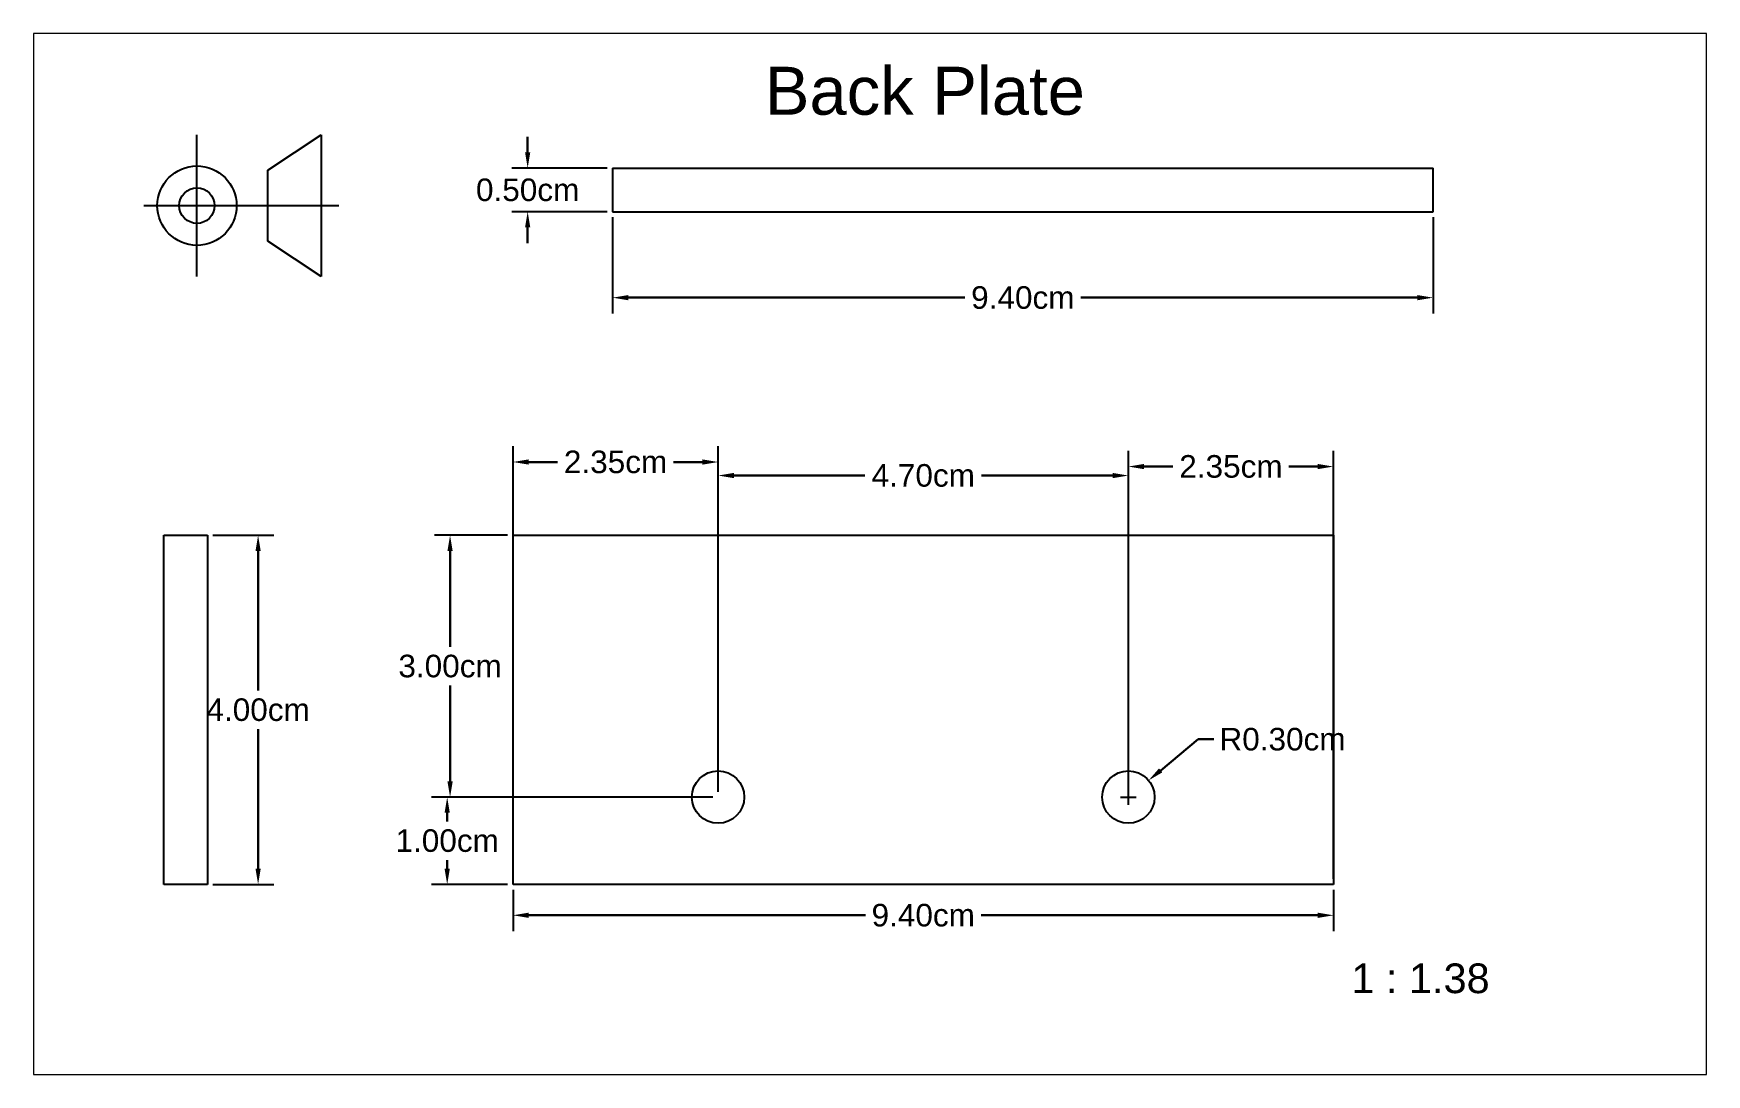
# Paper-space layout 'Back plate' of a CAD drawing. Header units: inches. Extents: x 0 to 11.3, y 0.1 to 7.1.
# The model-space entities are those that its viewports show. They can reach past a viewport. Long polylines and large blocks are cut down to what shows.
import ezdxf

# ---------------------------------------------------------------- set-up
doc = ezdxf.new("R2010")
doc.units = ezdxf.units.IN
doc.header["$MEASUREMENT"] = 0
doc.linetypes.add('HIDDEN', pattern=[0.375, 0.25, -0.125])
doc.layers.add('dim', color=250, linetype='Continuous')
doc.styles.get("Standard").update_dxf_attribs({"font": 'arial.ttf'})
doc.dimstyles.get("Standard").update_dxf_attribs({"dimtxt": 0.2585, "dimasz": 0.18, "dimexe": 0.18, "dimexo": 0.0625, "dimgap": 0.09, "dimtad": 0, "dimtih": 1, "dimtoh": 1, "dimzin": 0, "dimdsep": 46, "dimtxsty": 'Standard', "dimcen": 0.09, "dimazin": 0, "dimtfac": 1, "dimtofl": 0, "dimtmove": 0, "dimatfit": 3, "dimfxl": 1, "dimtolj": 1, "dimtzin": 0, "dimlwd": 30, "dimarcsym": 0})

# ---------------------------------------------------------------- blocks, each defined once
blk = doc.blocks.new('*D29')
at = {"layer": 'Defpoints', "color": 0, "lineweight": -3, "transparency": 16777216}
for p in [(75, 13.5), (84.4, 13.5), (84.4, 13.146)]:
    blk.add_point(p, dxfattribs=at)
at = {"layer": 'dim', "color": 0, "lineweight": -2, "transparency": 16777216}
for p, q in [((75, 13.438), (75, 12.966)), ((84.4, 13.438), (84.4, 12.966))]:
    blk.add_line(p, q, dxfattribs=at)
at = {"layer": 'dim', "color": 0, "lineweight": 30, "transparency": 16777216}
for p, q in [((75.18, 13.146), (79.037, 13.146)), ((84.22, 13.146), (80.363, 13.146))]:
    blk.add_line(p, q, dxfattribs=at)
at = {"layer": 'dim', "color": 0, "lineweight": -3, "transparency": 16777216}
for points in [[(75.18, 13.176), (75.18, 13.116), (75, 13.146)], [(84.22, 13.176), (84.22, 13.116), (84.4, 13.146)]]:
    blk.add_solid(points, dxfattribs=at)
at = {"layer": 'dim', "color": 0, "transparency": 16777216, "insert": (79.7, 13.146), "char_height": 0.2585, "attachment_point": 5}
blk.add_mtext('\\A1;9.40cm', dxfattribs=at)
blk = doc.blocks.new('*D30')
at = {"layer": 'Defpoints', "color": 0, "lineweight": -3, "transparency": 16777216}
for p in [(77.35, 18.339), (77.35, 14.5), (75, 13.5)]:
    blk.add_point(p, dxfattribs=at)
at = {"layer": 'dim', "color": 0, "lineweight": -2, "transparency": 16777216}
for p, q in [((75, 13.562), (75, 18.519)), ((77.35, 14.562), (77.35, 18.519))]:
    blk.add_line(p, q, dxfattribs=at)
at = {"layer": 'dim', "color": 0, "lineweight": 30, "transparency": 16777216}
for p, q in [((75.18, 18.339), (75.51, 18.339)), ((77.17, 18.339), (76.84, 18.339))]:
    blk.add_line(p, q, dxfattribs=at)
at = {"layer": 'dim', "color": 0, "lineweight": -3, "transparency": 16777216}
for points in [[(75.18, 18.369), (75.18, 18.309), (75, 18.339)], [(77.17, 18.369), (77.17, 18.309), (77.35, 18.339)]]:
    blk.add_solid(points, dxfattribs=at)
at = {"layer": 'dim', "color": 0, "transparency": 16777216, "insert": (76.175, 18.339), "char_height": 0.2585, "attachment_point": 5}
blk.add_mtext('\\A1;2.35cm', dxfattribs=at)
blk = doc.blocks.new('*D31')
at = {"layer": 'Defpoints', "color": 0, "lineweight": -3, "transparency": 16777216}
for p in [(84.4, 18.287), (82.05, 14.5), (84.4, 13.5)]:
    blk.add_point(p, dxfattribs=at)
at = {"layer": 'dim', "color": 0, "lineweight": -2, "transparency": 16777216}
for p, q in [((82.05, 14.562), (82.05, 18.467)), ((84.4, 13.562), (84.4, 18.467))]:
    blk.add_line(p, q, dxfattribs=at)
at = {"layer": 'dim', "color": 0, "lineweight": 30, "transparency": 16777216}
for p, q in [((82.23, 18.287), (82.56, 18.287)), ((84.22, 18.287), (83.89, 18.287))]:
    blk.add_line(p, q, dxfattribs=at)
at = {"layer": 'dim', "color": 0, "lineweight": -3, "transparency": 16777216}
for points in [[(82.23, 18.317), (82.23, 18.257), (82.05, 18.287)], [(84.22, 18.317), (84.22, 18.257), (84.4, 18.287)]]:
    blk.add_solid(points, dxfattribs=at)
at = {"layer": 'dim', "color": 0, "transparency": 16777216, "insert": (83.225, 18.287), "char_height": 0.2585, "attachment_point": 5}
blk.add_mtext('\\A1;2.35cm', dxfattribs=at)
blk = doc.blocks.new('*D32')
at = {"layer": 'Defpoints', "color": 0, "lineweight": -3, "transparency": 16777216}
for p in [(82.05, 18.184), (77.35, 14.5), (82.05, 14.5)]:
    blk.add_point(p, dxfattribs=at)
at = {"layer": 'dim', "color": 0, "lineweight": -2, "transparency": 16777216}
for p, q in [((77.35, 14.562), (77.35, 18.364)), ((82.05, 14.562), (82.05, 18.364))]:
    blk.add_line(p, q, dxfattribs=at)
at = {"layer": 'dim', "color": 0, "lineweight": 30, "transparency": 16777216}
for p, q in [((77.53, 18.184), (79.032, 18.184)), ((81.87, 18.184), (80.368, 18.184))]:
    blk.add_line(p, q, dxfattribs=at)
at = {"layer": 'dim', "color": 0, "lineweight": -3, "transparency": 16777216}
for points in [[(77.53, 18.214), (77.53, 18.154), (77.35, 18.184)], [(81.87, 18.214), (81.87, 18.154), (82.05, 18.184)]]:
    blk.add_solid(points, dxfattribs=at)
at = {"layer": 'dim', "color": 0, "transparency": 16777216, "insert": (79.7, 18.184), "char_height": 0.2585, "attachment_point": 5}
blk.add_mtext('\\A1;4.70cm', dxfattribs=at)
blk = doc.blocks.new('*D33')
at = {"layer": 'Defpoints', "color": 0, "lineweight": -3, "transparency": 16777216}
for p in [(76.141, 21.706), (75.168, 21.206), (76.141, 21.206)]:
    blk.add_point(p, dxfattribs=at)
at = {"layer": 'dim', "color": 0, "lineweight": 30, "transparency": 16777216}
for p, q in [((75.168, 21.886), (75.168, 22.066)), ((75.168, 21.026), (75.168, 20.846))]:
    blk.add_line(p, q, dxfattribs=at)
at = {"layer": 'dim', "color": 0, "lineweight": -2, "transparency": 16777216}
for p, q in [((76.078, 21.706), (74.988, 21.706)), ((76.078, 21.206), (74.988, 21.206))]:
    blk.add_line(p, q, dxfattribs=at)
at = {"layer": 'dim', "color": 0, "lineweight": -3, "transparency": 16777216}
for points in [[(75.138, 21.886), (75.198, 21.886), (75.168, 21.706)], [(75.138, 21.026), (75.198, 21.026), (75.168, 21.206)]]:
    blk.add_solid(points, dxfattribs=at)
at = {"layer": 'dim', "color": 0, "transparency": 16777216, "insert": (75.168, 21.456), "char_height": 0.2585, "attachment_point": 5}
blk.add_mtext('\\A1;0.50cm', dxfattribs=at)
blk = doc.blocks.new('*D34')
at = {"layer": 'Defpoints', "color": 0, "lineweight": -3, "transparency": 16777216}
for p in [(76.141, 21.206), (85.541, 21.206), (85.541, 20.222)]:
    blk.add_point(p, dxfattribs=at)
at = {"layer": 'dim', "color": 0, "lineweight": -2, "transparency": 16777216}
for p, q in [((76.141, 21.144), (76.141, 20.042)), ((85.541, 21.144), (85.541, 20.042))]:
    blk.add_line(p, q, dxfattribs=at)
at = {"layer": 'dim', "color": 0, "lineweight": 30, "transparency": 16777216}
for p, q in [((76.321, 20.222), (80.178, 20.222)), ((85.361, 20.222), (81.504, 20.222))]:
    blk.add_line(p, q, dxfattribs=at)
at = {"layer": 'dim', "color": 0, "lineweight": -3, "transparency": 16777216}
for points in [[(76.321, 20.252), (76.321, 20.192), (76.141, 20.222)], [(85.361, 20.252), (85.361, 20.192), (85.541, 20.222)]]:
    blk.add_solid(points, dxfattribs=at)
at = {"layer": 'dim', "color": 0, "transparency": 16777216, "insert": (80.841, 20.222), "char_height": 0.2585, "attachment_point": 5}
blk.add_mtext('\\A1;9.40cm', dxfattribs=at)
blk = doc.blocks.new('*D35')
at = {"layer": 'Defpoints', "color": 0, "lineweight": -3, "transparency": 16777216}
for p in [(74.246, 14.5), (77.35, 14.5), (75, 13.5)]:
    blk.add_point(p, dxfattribs=at)
at = {"layer": 'dim', "color": 0, "lineweight": -2, "transparency": 16777216}
for p, q in [((77.288, 14.5), (74.066, 14.5)), ((74.938, 13.5), (74.066, 13.5))]:
    blk.add_line(p, q, dxfattribs=at)
at = {"layer": 'dim', "color": 0, "lineweight": 30, "transparency": 16777216}
for p, q in [((74.246, 14.32), (74.246, 14.222)), ((74.246, 13.68), (74.246, 13.778))]:
    blk.add_line(p, q, dxfattribs=at)
at = {"layer": 'dim', "color": 0, "lineweight": -3, "transparency": 16777216}
for points in [[(74.216, 14.32), (74.276, 14.32), (74.246, 14.5)], [(74.216, 13.68), (74.276, 13.68), (74.246, 13.5)]]:
    blk.add_solid(points, dxfattribs=at)
at = {"layer": 'dim', "color": 0, "transparency": 16777216, "insert": (74.246, 14), "char_height": 0.2585, "attachment_point": 5}
blk.add_mtext('\\A1;1.00cm', dxfattribs=at)
blk = doc.blocks.new('*D36')
at = {"layer": 'Defpoints', "color": 0, "lineweight": -3, "transparency": 16777216}
for p in [(74.279, 17.5), (75, 17.5), (77.35, 14.5)]:
    blk.add_point(p, dxfattribs=at)
at = {"layer": 'dim', "color": 0, "lineweight": -2, "transparency": 16777216}
for p, q in [((74.938, 17.5), (74.099, 17.5)), ((77.288, 14.5), (74.099, 14.5))]:
    blk.add_line(p, q, dxfattribs=at)
at = {"layer": 'dim', "color": 0, "lineweight": 30, "transparency": 16777216}
for p, q in [((74.279, 17.32), (74.279, 16.222)), ((74.279, 14.68), (74.279, 15.778))]:
    blk.add_line(p, q, dxfattribs=at)
at = {"layer": 'dim', "color": 0, "lineweight": -3, "transparency": 16777216}
for points in [[(74.249, 17.32), (74.309, 17.32), (74.279, 17.5)], [(74.249, 14.68), (74.309, 14.68), (74.279, 14.5)]]:
    blk.add_solid(points, dxfattribs=at)
at = {"layer": 'dim', "color": 0, "transparency": 16777216, "insert": (74.279, 16), "char_height": 0.2585, "attachment_point": 5}
blk.add_mtext('\\A1;3.00cm', dxfattribs=at)
blk = doc.blocks.new('*D37')
at = {"layer": 'Defpoints', "color": 0, "lineweight": -3, "transparency": 16777216}
for p in [(71.499, 17.5), (71.499, 13.5), (72.08, 13.5)]:
    blk.add_point(p, dxfattribs=at)
at = {"layer": 'dim', "color": 0, "lineweight": -2, "transparency": 16777216}
for p, q in [((71.561, 17.5), (72.26, 17.5)), ((71.561, 13.5), (72.26, 13.5))]:
    blk.add_line(p, q, dxfattribs=at)
at = {"layer": 'dim', "color": 0, "lineweight": 30, "transparency": 16777216}
for p, q in [((72.08, 17.32), (72.08, 15.722)), ((72.08, 13.68), (72.08, 15.278))]:
    blk.add_line(p, q, dxfattribs=at)
at = {"layer": 'dim', "color": 0, "lineweight": -3, "transparency": 16777216}
for points in [[(72.05, 17.32), (72.11, 17.32), (72.08, 17.5)], [(72.05, 13.68), (72.11, 13.68), (72.08, 13.5)]]:
    blk.add_solid(points, dxfattribs=at)
at = {"layer": 'dim', "color": 0, "transparency": 16777216, "insert": (72.08, 15.5), "char_height": 0.2585, "attachment_point": 5}
blk.add_mtext('\\A1;4.00cm', dxfattribs=at)
blk = doc.blocks.new('*D38')
at = {"layer": 'Defpoints', "color": 0, "lineweight": -3, "transparency": 16777216}
for p in [(82.281, 14.691), (82.05, 14.5)]:
    blk.add_point(p, dxfattribs=at)
at = {"layer": 'dim', "color": 0, "lineweight": 30, "transparency": 16777216}
for p, q in [((82.85, 15.162), (82.42, 14.806)), ((83.03, 15.162), (82.85, 15.162))]:
    blk.add_line(p, q, dxfattribs=at)
at = {"layer": 'dim', "color": 0, "lineweight": -2, "transparency": 16777216}
for p, q in [((82.05, 14.41), (82.05, 14.59)), ((81.96, 14.5), (82.14, 14.5))]:
    blk.add_line(p, q, dxfattribs=at)
at = {"layer": 'dim', "color": 0, "lineweight": -3, "transparency": 16777216}
blk.add_solid([(82.401, 14.829), (82.439, 14.783), (82.281, 14.691)], dxfattribs=at)
at = {"layer": 'dim', "color": 0, "transparency": 16777216, "insert": (83.816, 15.162), "char_height": 0.2585, "attachment_point": 5}
blk.add_mtext('\\A1;R0.30cm', dxfattribs=at)

msp = doc.modelspace()

# ---------------------------------------------------------------- linework, layer by layer
for p, q in [((71.379, 20.463), (71.379, 22.089)), ((72.192, 21.682), (72.802, 22.089)), ((72.802, 22.089), (72.802, 20.463)), ((72.192, 20.869), (72.192, 21.682)), ((76.141, 21.706), (76.141, 21.206)), ((76.141, 21.706), (85.541, 21.706)), ((85.541, 21.206), (85.541, 21.706)), ((70.769, 21.276), (72.396, 21.276)), ((72.396, 21.276), (73.005, 21.276)), ((76.141, 21.206), (85.541, 21.206)), ((72.802, 20.463), (72.192, 20.869)), ((70.999, 17.5), (71.499, 17.5)), ((70.999, 13.5), (70.999, 17.5)), ((71.499, 17.5), (71.499, 13.5)), ((75, 17.5), (84.4, 17.5)), ((75, 13.5), (75, 17.5)), ((84.4, 17.5), (84.4, 13.5)), ((71.499, 13.5), (70.999, 13.5)), ((84.4, 13.5), (75, 13.5))]:
    msp.add_line(p, q)
for centre, radius in [((71.379, 21.276), 0.455), ((71.379, 21.276), 0.203), ((77.35, 14.5), 0.3), ((82.05, 14.5), 0.3)]:
    msp.add_circle(centre, radius)

# ---------------------------------------------------------------- dimensions: what is measured, and where the dimension line sits
at = {"layer": 'dim'}
for base, p1, p2, picture, middle in [((75.168, 21.206), (76.141, 21.706), (76.141, 21.206), '*D33', (75.168, 21.456)), ((72.08, 13.5), (71.499, 17.5), (71.499, 13.5), '*D37', (72.08, 15.5)), ((74.279, 17.5), (77.35, 14.5), (75, 17.5), '*D36', (74.279, 16)), ((74.246, 14.5), (75, 13.5), (77.35, 14.5), '*D35', (74.246, 14))]:
    dim = msp.add_linear_dim(base=base, p1=p1, p2=p2, angle=90, dimstyle='Standard', override={"dimpost": 'cm'}, dxfattribs=at)
    dim.commit()
    dim.dimension.update_dxf_attribs({"geometry": picture, "text_midpoint": middle})
for base, p1, p2, picture, middle in [((85.541, 20.222), (76.141, 21.206), (85.541, 21.206), '*D34', (80.841, 20.222)), ((77.35, 18.339), (75, 13.5), (77.35, 14.5), '*D30', (76.175, 18.339)), ((84.4, 18.287), (82.05, 14.5), (84.4, 13.5), '*D31', (83.225, 18.287)), ((82.05, 18.184), (77.35, 14.5), (82.05, 14.5), '*D32', (79.7, 18.184)), ((84.4, 13.146), (75, 13.5), (84.4, 13.5), '*D29', (79.7, 13.146))]:
    dim = msp.add_linear_dim(base=base, p1=p1, p2=p2, dimstyle='Standard', override={"dimpost": 'cm'}, dxfattribs=at)
    dim.commit()
    dim.dimension.update_dxf_attribs({"geometry": picture, "text_midpoint": middle})
dim = msp.add_radius_dim(center=(82.05, 14.5), mpoint=(82.281, 14.691), dimstyle='Standard', override={"dimpost": 'cm'}, dxfattribs=at)
dim.commit()
dim.dimension.update_dxf_attribs({"geometry": '*D38', "text_midpoint": (83.816, 15.162), "dimtype": 164})

psp = doc.layouts.new('Back plate')

# ---------------------------------------------------------------- texts
at = {"layer": 'dim', "linetype": 'HIDDEN', "lineweight": -3, "attachment_point": 1}
for s, width, gutter_width, insert, char_height in [('Back Plate', 5.80515, 1.616, (4.926, 6.874), 0.3231), ('1 : 1.38', 1.90241, 1, (8.879, 0.831), 0.2)]:
    psp.add_mtext_dynamic_manual_height_columns(s, width=width, gutter_width=gutter_width, heights=[0], dxfattribs=dict(at, insert=insert, char_height=char_height))

# ---------------------------------------------------------------- viewports
at = {"layer": 'dim', "linetype": 'HIDDEN', "lineweight": -3}
psp.add_viewport(center=(5.635, 3.591), size=(11.275, 7.01604), view_center_point=(79.09, 17.286), view_height=11.92727, dxfattribs=at)

doc.saveas('drawing.dxf')
